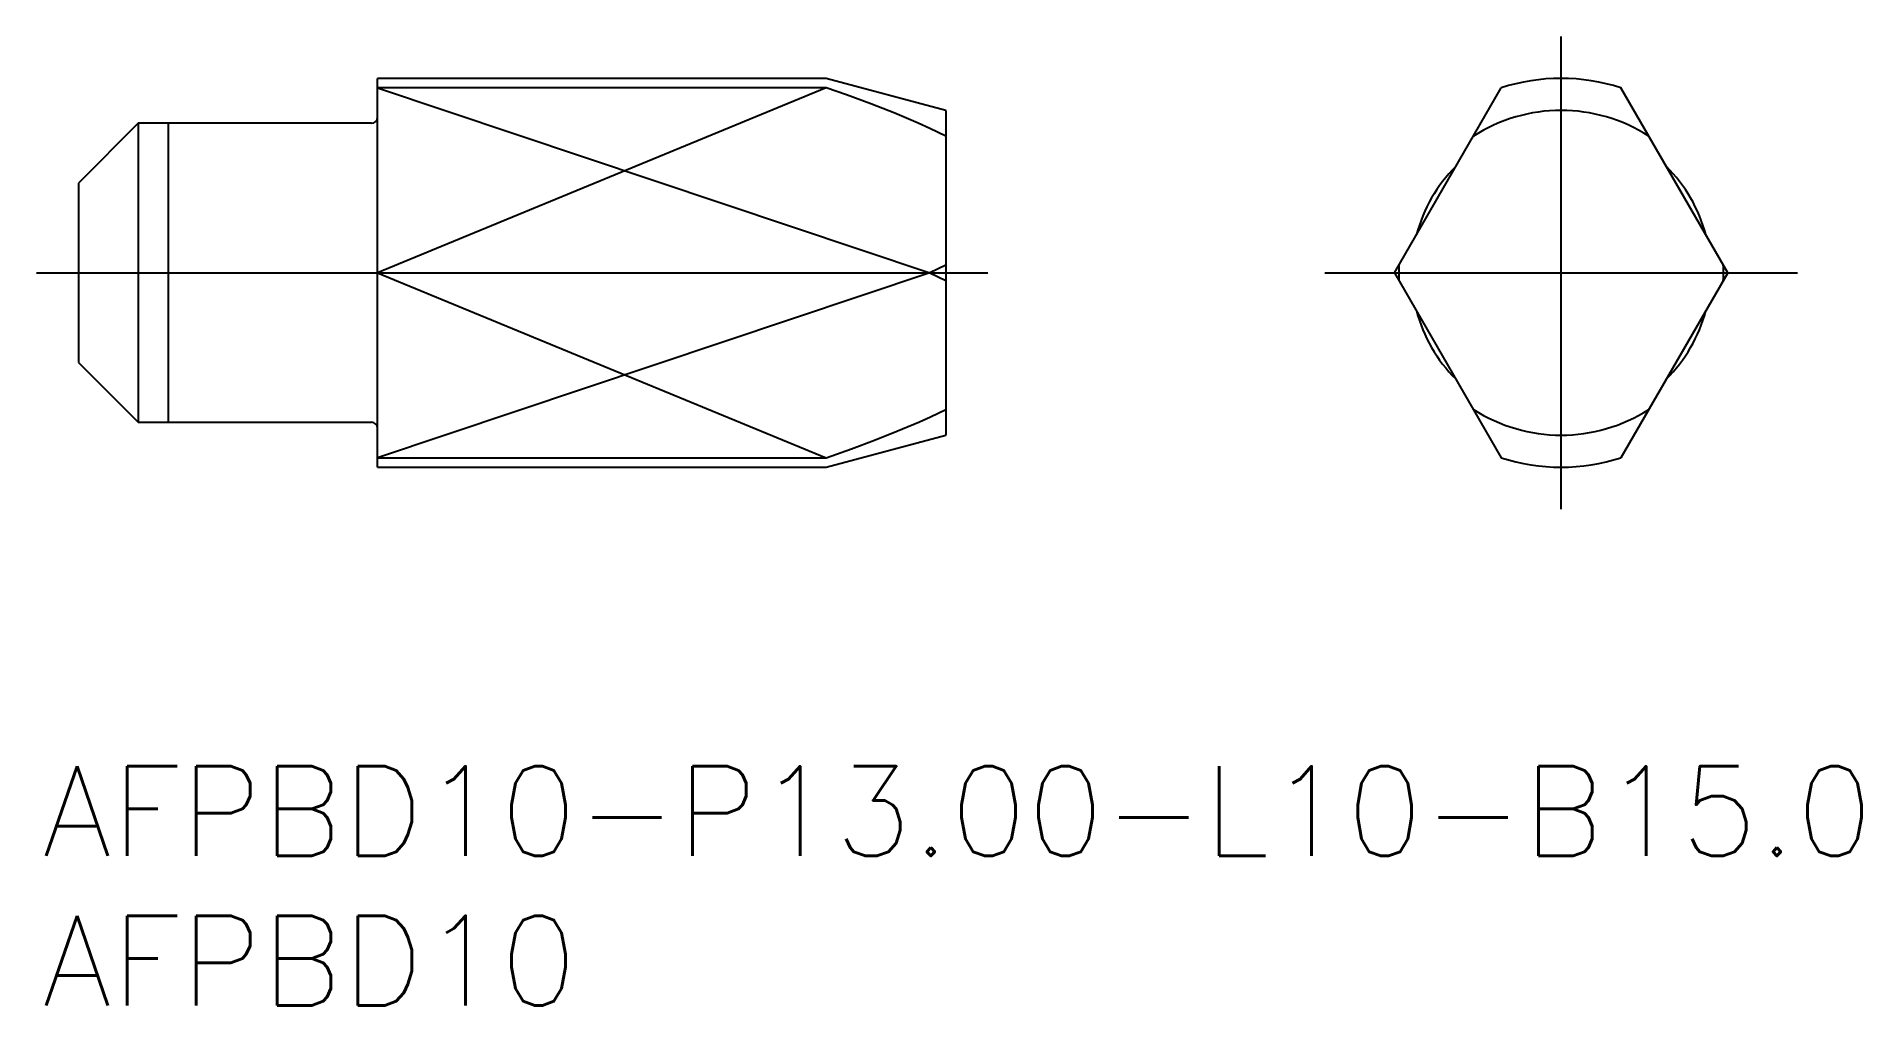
# Model space of a CAD drawing. Extents: x -0.2 to 60.8, y -8 to 24.4.
import ezdxf

# ---------------------------------------------------------------- set-up
doc = ezdxf.new("R2010")
doc.units = 0
doc.header["$LTSCALE"] = 0.5
doc.linetypes.add('CENTER', pattern=[50.8, 31.75, -6.35, 6.35, -6.35])
for name, color, linetype in [('MSM_CENTER', 1, 'CENTER'), ('MSM_CONTINUOUS', 7, 'CONTINUOUS'), ('MSM_NARROW', 5, 'CONTINUOUS'), ('MSM_PART_NUMBER', 7, 'CONTINUOUS')]:
    doc.layers.add(name, color=color, linetype=linetype)
doc.styles.get("Standard").update_dxf_attribs({"font": 'txt.shx', "height": 1, "bigfont": 'bigfont.shx'})

# ---------------------------------------------------------------- blocks, each defined once
blk = doc.blocks.new('*U14')
at = {"layer": 'MSM_PART_NUMBER'}
blk.add_text('AFPBD10-P13.00-L10-B15.0', height=3, dxfattribs=at).set_placement((0, -3))
blk = doc.blocks.new('*U15')
at = {"layer": 'MSM_PART_NUMBER'}
blk.add_text('AFPBD10', height=3, dxfattribs=at).set_placement((0, -8))

msp = doc.modelspace()

# ---------------------------------------------------------------- linework, layer by layer
at = {"layer": 'MSM_CENTER'}
for p, q in [((50.771, 8.6), (50.771, 24.4)), ((-0.2, 16.5), (31.6, 16.5)), ((42.871, 16.5), (58.671, 16.5))]:
    msp.add_line(p, q, dxfattribs=at)
at = {"layer": 'MSM_CONTINUOUS'}
for p, q in [((26.2, 23), (11.2, 23)), ((11.2, 10), (11.2, 23)), ((26.2, 22.685), (11.2, 22.685)), ((30.2, 21.928), (26.2, 23)), ((26.879, 22.445), (26.2, 22.685)), ((45.2, 16.5), (48.771, 22.685)), ((56.341, 16.5), (52.771, 22.685)), ((27.69, 22.146), (26.879, 22.445)), ((28.491, 21.832), (27.69, 22.146)), ((3.2, 21.5), (1.2, 19.5)), ((11, 21.5), (3.2, 21.5)), ((3.2, 21.5), (3.2, 11.5)), ((29.28, 21.5), (28.491, 21.832)), ((29.668, 21.324), (29.28, 21.5)), ((30.2, 21.928), (30.2, 11.072)), ((30.2, 21.07), (29.668, 21.324)), ((1.2, 19.5), (1.2, 13.5)), ((11.2, 16.5), (29.668, 16.5)), ((30.2, 16.757), (29.668, 16.5)), ((29.668, 16.5), (30.2, 16.243)), ((45.2, 16.5), (48.771, 10.315)), ((56.341, 16.5), (52.771, 10.315)), ((1.2, 13.5), (3.2, 11.5)), ((29.317, 11.516), (29.687, 11.684)), ((29.687, 11.684), (30.2, 11.93)), ((3.2, 11.5), (11, 11.5)), ((26.2, 10), (30.2, 11.072)), ((27.812, 10.9), (28.568, 11.199)), ((28.568, 11.199), (29.317, 11.516)), ((26.201, 10.315), (27.048, 10.616)), ((27.048, 10.616), (27.812, 10.9)), ((11.2, 10.315), (26.201, 10.315)), ((11.2, 10), (26.2, 10))]:
    msp.add_line(p, q, dxfattribs=at)
for centre, radius, start, end in [((50.771, 16.5), 6.5, 72.07979, 107.92021), ((11, 21.7), 0.2, 270, 0), ((50.771, 16.5), 5.428, 57.28193, 122.71807), ((50.771, 16.5), 5, 134.76933, 165.23067), ((50.771, 16.5), 5, 14.76933, 45.23067), ((50.771, 16.5), 5.428, 177.28193, 182.71807), ((50.771, 16.5), 5.428, 357.28193, 2.71807), ((50.771, 16.5), 5, 194.76933, 225.23067), ((50.771, 16.5), 5, 314.76933, 345.23067), ((50.771, 16.5), 5.428, 237.28193, 302.71807), ((11, 11.3), 0.2, 0, 90), ((50.771, 16.5), 6.5, 252.07979, 287.92021)]:
    msp.add_arc(centre, radius, start, end, dxfattribs=at)
at = {"layer": 'MSM_NARROW'}
for p, q in [((26.2, 22.685), (11.2, 16.5)), ((11.2, 22.685), (29.668, 16.5)), ((4.2, 21.5), (4.2, 11.5)), ((11.2, 16.5), (26.201, 10.315)), ((29.668, 16.5), (11.2, 10.315))]:
    msp.add_line(p, q, dxfattribs=at)

# ---------------------------------------------------------------- block references
at = {"layer": 'MSM_CONTINUOUS'}
for name in ['*U14', '*U15']:
    msp.add_blockref(name, (0, 0), dxfattribs=at)

doc.saveas('drawing.dxf')
